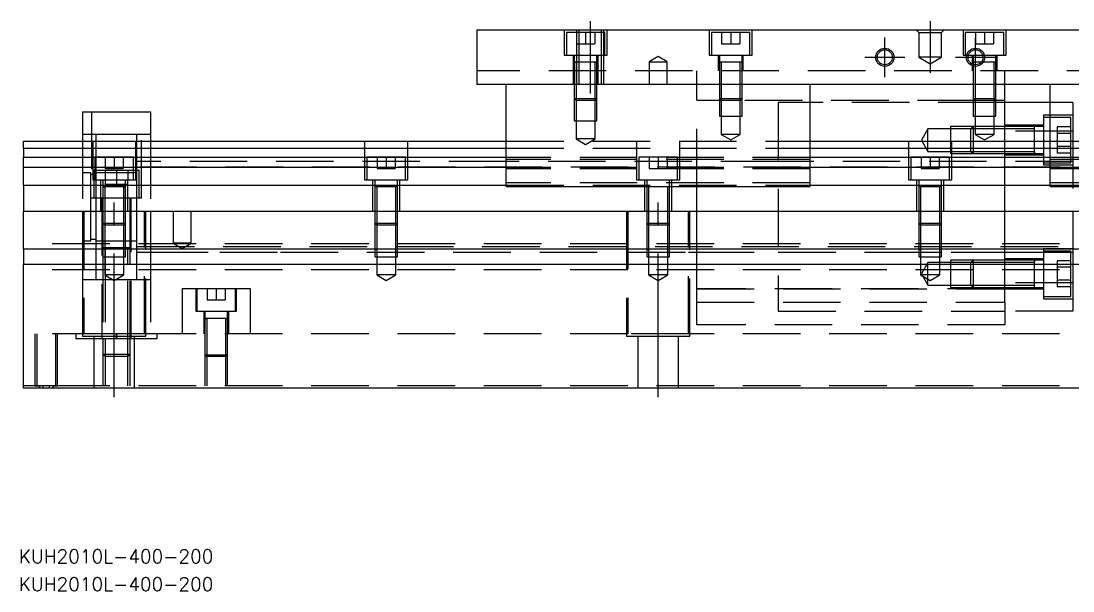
# Model space of a CAD drawing. Extents: x -20 to 626, y -282 to 102.
# Drawn here: x -0.6 to 231.5, y -281.7 to -156 of the extents above; entities that cross this region are included whole.
import ezdxf

# ---------------------------------------------------------------- set-up
doc = ezdxf.new("R2010")
doc.units = 0
doc.linetypes.add('CENTER', pattern=[50.8, 31.75, -6.35, 6.35, -6.35])
doc.linetypes.add('DASHED', pattern=[19.05, 12.7, -6.35])
doc.layers.get('0').update_dxf_attribs({"linetype": 'CONTINUOUS'})
doc.layers.add('CENTER', color=1, linetype='CENTER')
doc.styles.get("Standard").update_dxf_attribs({"font": 'txt.shx', "height": 3, "bigfont": 'bigfont.shx'})

# ---------------------------------------------------------------- blocks, each defined once
blk = doc.blocks.new('*U2')
at = {"color": 7, "linetype": 'CONTINUOUS'}
blk.add_text('KUH2010L-400-200', height=3, dxfattribs=at).set_placement((-1.07, -281.75))
blk = doc.blocks.new('*U3')
at = {"color": 7, "linetype": 'CONTINUOUS'}
blk.add_text('KUH2010L-400-200', height=3, dxfattribs=at).set_placement((-1.07, -275.63))

msp = doc.modelspace()

# ---------------------------------------------------------------- linework, layer by layer
at = {"color": 7, "linetype": 'CONTINUOUS'}
for p, q in [((300, -158.03), (100, -158.03)), ((100, -158.03), (100, -170.03)), ((209.9, -165.13), (209.9, -165.676966)), ((209.9, -165.676966), (209.9, -166.027498)), ((211.67033, -165.13), (211.229838, -165.13)), ((300, -170.03), (100, -170.03)), ((106.5, -192.53), (106.5, -170.03)), ((173.5, -192.53), (173.5, -170.03)), ((216.5, -182.53), (216.5, -170.03)), ((226.5, -192.53), (226.5, -170.03)), ((226.5, -174.03), (216.5, -174.03)), ((13, -176.03), (13, -182.53)), ((13, -176.03), (28, -176.03)), ((28, -176.03), (28, -182.53)), ((0, -184.069608), (0, -182.53)), ((0, -182.53), (106.5, -182.53)), ((173.5, -182.53), (226.5, -182.53)), ((0, -184.069608), (0, -186.15154)), ((0, -184.069608), (106.5, -184.069608)), ((173.5, -184.069608), (226.5, -184.069608)), ((106.5, -186.15154), (0, -186.15154)), ((0, -188.366666), (0, -186.15154)), ((226.5, -186.15154), (173.5, -186.15154)), ((0, -192.211934), (0, -188.366666)), ((106.5, -188.366666), (0, -188.366666)), ((226.5, -188.366666), (173.5, -188.366666)), ((0, -192.211934), (0, -198.03)), ((0, -192.211934), (106.5, -192.211934)), ((106.5, -192.53), (173.5, -192.53)), ((173.5, -192.211934), (226.5, -192.211934)), ((226.5, -192.53), (293.5, -192.53)), ((400, -198.03), (0, -198.03)), ((0, -206.33), (0, -198.03)), ((400, -206.33), (0, -206.33)), ((0, -206.33), (0, -209.73)), ((23, -209.73), (23, -206.33)), ((18, -208.03), (18, -209.73)), ((400, -209.73), (0, -209.73)), ((0, -237.03), (0, -209.73)), ((400, -237.03), (0, -237.03))]:
    msp.add_line(p, q, dxfattribs=at)
at = {"color": 3, "linetype": 'DASHED'}
for p, q in [((119.25, -158.03), (119.25, -163.53)), ((128.25, -158.53), (119.75, -158.53)), ((119.75, -158.53), (119.75, -163.53)), ((122, -158.53), (122, -161.03)), ((122.000006, -158.03), (122.000006, -170.03)), ((122.5, -158.03), (122.5, -170.03)), ((124, -158.53), (124, -161.03)), ((126, -158.53), (126, -161.03)), ((127.5, -170.03), (127.5, -158.03)), ((127.999994, -170.03), (127.999994, -158.03)), ((128.25, -163.53), (128.25, -158.53)), ((128.75, -163.53), (128.75, -158.03)), ((151.25, -158.03), (151.25, -163.53)), ((152.999994, -158.53), (151.75, -158.53)), ((151.75, -158.53), (151.75, -163.53)), ((160.25, -158.53), (152.999994, -158.53)), ((154, -158.53), (154, -161.03)), ((156, -158.53), (156, -161.03)), ((158, -158.53), (158, -161.03)), ((160.25, -163.53), (160.25, -158.53)), ((160.75, -163.53), (160.75, -158.03)), ((197.5, -158.53), (197, -158.03)), ((197.5, -158.53), (197.5, -164.03)), ((197.5, -158.53), (202.5, -158.53)), ((202.5, -158.53), (203, -158.03)), ((202.5, -164.03), (202.5, -158.53)), ((207.25, -158.03), (207.25, -163.53)), ((216.25, -158.53), (207.75, -158.53)), ((207.75, -158.53), (207.75, -163.53)), ((210, -158.53), (210, -161.03)), ((212, -158.53), (212, -161.03)), ((214, -158.53), (214, -161.03)), ((216.25, -163.53), (216.25, -158.53)), ((216.75, -163.53), (216.75, -158.03)), ((122, -161.03), (124, -161.03)), ((124, -161.03), (126, -161.03)), ((154, -161.03), (156, -161.03)), ((156, -161.03), (158, -161.03)), ((210, -161.03), (212, -161.03)), ((212, -161.03), (214, -161.03)), ((119.25, -163.53), (128.75, -163.53)), ((121.25, -163.53), (121.25, -170.03)), ((121.5, -163.53), (121.5, -165.13)), ((126.5, -165.13), (126.5, -163.53)), ((126.75, -170.03), (126.75, -163.53)), ((140, -163.8753), (138, -165.03)), ((142, -165.03), (140, -163.8753)), ((151.25, -163.53), (160.75, -163.53)), ((153.25, -163.53), (153.25, -167.03)), ((153.5, -163.53), (153.5, -165.13)), ((158.5, -165.13), (158.5, -163.53)), ((158.75, -167.03), (158.75, -163.53)), ((202.5, -164.03), (197.5, -164.03)), ((197.5, -164.03), (200, -165.473376)), ((200, -165.473376), (202.5, -164.03)), ((207.25, -163.53), (216.75, -163.53)), ((209.25, -163.53), (209.25, -167.03)), ((209.5, -163.53), (209.5, -165.13)), ((214.5, -165.13), (214.5, -163.53)), ((214.75, -167.03), (214.75, -163.53)), ((300, -167.03), (100, -167.03)), ((121.5, -165.125), (121.5, -165.13)), ((121.5, -165.13), (121.757448, -165.13)), ((121.757468, -165.13), (121.5, -165.13)), ((121.5, -165.13), (121.5, -165.135)), ((121.5, -165.13), (121.5, -170.02998)), ((126.242552, -165.13), (121.757468, -165.13)), ((121.9, -165.13), (121.9, -170.02998)), ((126.1, -170.02998), (126.1, -165.13)), ((126.5, -165.13), (126.242552, -165.13)), ((126.242602, -165.13), (126.5, -165.13)), ((126.5, -165.13), (126.5, -165.125)), ((126.5, -165.135), (126.5, -165.13)), ((126.5, -170.02998), (126.5, -165.13)), ((138, -165.03), (140, -165.03)), ((138, -165.03), (138, -170.03)), ((140, -165.03), (142, -165.03)), ((142, -170.03), (142, -165.03)), ((148.5, -170.03), (148.5, -167.03)), ((153.5, -165.125), (153.5, -165.13)), ((153.5, -165.13), (153.757448, -165.13)), ((153.757468, -165.13), (153.5, -165.13)), ((153.5, -165.13), (153.5, -165.135)), ((153.5, -165.13), (153.5, -167.02998)), ((153.5, -167.03), (153.5, -173.13)), ((153.500006, -167.03), (153.500006, -173.13)), ((158.5, -165.13), (153.757468, -165.13)), ((153.9, -165.13), (153.9, -167.02998)), ((153.9, -167.03), (153.9, -173.53)), ((158.1, -167.02998), (158.1, -165.13)), ((158.1, -173.53), (158.1, -167.03)), ((158.499994, -173.13), (158.499994, -167.03)), ((158.5, -165.13), (158.5, -165.125)), ((158.5, -165.135), (158.5, -165.13)), ((158.5, -167.02998), (158.5, -165.13)), ((158.5, -173.13), (158.5, -167.03)), ((209.5, -165.125), (209.5, -165.13)), ((209.757468, -165.13), (209.5, -165.13)), ((209.5, -165.13), (209.5, -165.135)), ((209.5, -165.13), (209.5, -165.602418)), ((209.5, -165.602418), (209.5, -165.966492)), ((209.5, -165.966492), (209.5, -167.02998)), ((209.5, -167.03), (209.5, -173.13)), ((209.500006, -167.03), (209.500006, -173.13)), ((211.229562, -165.13), (209.757468, -165.13)), ((209.9, -166.027498), (209.9, -167.02998)), ((209.9, -167.03), (209.9, -173.53)), ((211.669968, -165.13), (211.229562, -165.13)), ((214.242552, -165.13), (211.669968, -165.13)), ((214.1, -167.02998), (214.1, -165.13)), ((214.1, -170.03), (214.1, -167.03)), ((214.5, -165.13), (214.242552, -165.13)), ((214.499994, -170.03), (214.499994, -167.03)), ((214.5, -165.13), (214.5, -165.125)), ((214.5, -165.135), (214.5, -165.13)), ((214.5, -167.02998), (214.5, -165.13)), ((214.5, -170.03), (214.5, -167.03)), ((216.5, -170.03), (216.5, -167.03)), ((121.5, -170.03), (121.5, -173.13)), ((121.500006, -170.03), (121.500006, -173.130006)), ((121.9, -170.03), (121.9, -173.53)), ((126.1, -173.53), (126.1, -170.03)), ((126.499994, -173.130006), (126.499994, -170.03)), ((126.5, -173.13), (126.5, -170.03)), ((148.5, -192.53), (148.5, -170.03)), ((214.1, -173.53), (214.1, -170.03)), ((214.499994, -173.130006), (214.499994, -170.03)), ((214.5, -173.13), (214.5, -170.03)), ((121.5, -173.13), (126.5, -173.13)), ((121.5, -173.13), (121.9, -173.53)), ((121.500006, -173.13002), (121.500006, -178.03)), ((126.1, -173.53), (121.9, -173.53)), ((121.9, -173.53002), (121.9, -178.03)), ((126.1, -173.53), (126.5, -173.13)), ((126.1, -178.03), (126.1, -173.53002)), ((126.499994, -178.03), (126.499994, -173.13002)), ((153.9, -173.53), (148.5, -173.53)), ((153.5, -173.13), (158.5, -173.13)), ((153.5, -173.13), (153.9, -173.53)), ((153.500006, -173.13002), (153.500006, -177.03)), ((158.1, -173.53), (153.9, -173.53)), ((153.9, -173.53002), (153.9, -177.03)), ((158.1, -173.53), (158.5, -173.13)), ((209.9, -173.53), (158.1, -173.53)), ((158.1, -177.03), (158.1, -173.53002)), ((158.499994, -177.03), (158.499994, -173.13002)), ((166.5, -174.03), (166.5, -220.03)), ((214.499994, -174.03), (166.5, -174.03)), ((209.5, -173.13), (214.5, -173.13)), ((209.5, -173.13), (209.9, -173.53)), ((209.500006, -173.13002), (209.500006, -177.03)), ((214.1, -173.53), (209.9, -173.53)), ((209.9, -173.53002), (209.9, -177.03)), ((214.1, -173.53), (214.5, -173.13)), ((216.5, -173.53), (214.1, -173.53)), ((214.1, -177.03), (214.1, -173.53002)), ((214.499994, -177.03), (214.499994, -173.13002)), ((216.5, -174.03), (214.499994, -174.03)), ((231.5, -174.03), (226.5, -174.03)), ((231.5, -174.03), (231.5, -180.2968)), ((15, -176.03), (15, -195.03)), ((26, -195.03), (26, -176.03)), ((121.500006, -178.03), (126.499994, -178.03)), ((121.9, -178.03), (121.9, -182.03)), ((126.1, -182.03), (126.1, -178.03)), ((153.500006, -177.03), (158.499994, -177.03)), ((153.9, -177.03), (153.9, -181.03)), ((158.1, -181.03), (158.1, -177.03)), ((209.500006, -177.03), (214.499994, -177.03)), ((209.9, -177.03), (209.9, -181.03)), ((214.1, -181.03), (214.1, -177.03)), ((225, -176.78), (225, -187.78)), ((231.5, -176.78), (225, -176.78)), ((227.499994, -177.28), (225, -177.28)), ((231, -177.28), (227.499994, -177.28)), ((231, -187.28), (231, -177.28)), ((199.5, -179.78), (198.056624, -182.28)), ((199.5, -184.78), (199.5, -179.78)), ((204.5, -179.78), (199.5, -179.78)), ((204.5, -179.280006), (204.5, -185.279994)), ((209.49998, -179.280006), (204.5, -179.280006)), ((208.99998, -179.78), (204.5, -179.78)), ((209.5, -179.28), (209, -179.78)), ((209, -184.78), (209, -179.78)), ((216.5, -179.78), (209, -179.78)), ((209.5, -179.28), (209.5, -185.28)), ((216.5, -179.28), (209.5, -179.28)), ((216.5, -179.280006), (209.5, -179.280006)), ((225, -178.98), (216.5, -178.98)), ((231.5, -180.2968), (216.5, -180.2968)), ((223.005, -179.28), (216.50002, -179.28)), ((223, -179.78), (216.50002, -179.78)), ((225, -179.28), (222.995, -179.28)), ((223, -179.78), (223, -179.279994)), ((223, -182.28), (223, -179.279994)), ((223, -185.280006), (223, -179.279994)), ((223, -184.78), (223, -179.78)), ((228, -179.393248), (228, -180.836624)), ((231, -179.393248), (228, -179.393248)), ((231, -180.836624), (228, -180.836624)), ((228, -180.836624), (228, -183.723376)), ((231.5, -180.2968), (231.5, -198.03)), ((16, -181.03), (13, -181.03)), ((13, -182.53), (13, -198.03)), ((15.25, -182.53), (15.25, -191.03)), ((16, -182.53), (16, -181.03)), ((25, -181.03), (16, -181.03)), ((16, -186.03), (16, -182.53)), ((24.75, -191.03), (24.75, -182.53)), ((25, -182.53), (25, -181.03)), ((28, -181.03), (25, -181.03)), ((25, -189.03), (25, -182.53)), ((28, -182.53), (28, -198.03)), ((75.25, -182.53), (75.25, -191.03)), ((84.75, -191.03), (84.75, -182.53)), ((106.5, -182.53), (173.5, -182.53)), ((126.1, -182.03), (121.9, -182.03)), ((121.9, -182.03), (124, -183.242436)), ((124, -183.242436), (126.1, -182.03)), ((135.25, -182.53), (135.25, -191.03)), ((144.75, -191.03), (144.75, -182.53)), ((158.1, -181.03), (153.9, -181.03)), ((153.9, -181.03), (156, -182.242436)), ((156, -182.242436), (158.1, -181.03)), ((195.25, -182.53), (195.25, -191.03)), ((198.056624, -182.28), (199.5, -184.78)), ((204.75, -191.03), (204.75, -182.53)), ((214.1, -181.03), (209.9, -181.03)), ((209.9, -181.03), (212, -182.242436)), ((212, -182.242436), (214.1, -181.03)), ((216.5, -192.53), (216.5, -182.53)), ((223, -184.930204), (223, -182.031394)), ((226.5, -182.53), (293.5, -182.53)), ((106.5, -184.069608), (173.5, -184.069608)), ((199.5, -184.78), (204.5, -184.78)), ((204.5, -184.78), (208.99998, -184.78)), ((204.5, -185.279994), (209.49998, -185.279994)), ((209, -184.78), (209.5, -185.28)), ((209, -184.78), (216.5, -184.78)), ((209.5, -185.279994), (216.5, -185.279994)), ((209.5, -185.28), (216.5, -185.28)), ((216.5, -185.58), (225, -185.58)), ((216.50002, -184.78), (223, -184.78)), ((216.50002, -185.28), (223.005, -185.28)), ((222.995, -185.28), (225, -185.28)), ((223, -185.280006), (223, -184.78)), ((223, -185.28), (223, -184.930204)), ((223, -184.930204), (223, -185.28)), ((226.5, -184.069608), (293.5, -184.069608)), ((231, -183.723376), (228, -183.723376)), ((228, -183.723376), (228, -185.166752)), ((231, -185.166752), (228, -185.166752)), ((24.25, -186.03), (15.75, -186.03)), ((15.75, -186.03), (15.75, -191.03)), ((16, -189.03), (16, -186.03)), ((18, -186.03), (18, -188.53)), ((20, -186.03), (20, -188.53)), ((22, -186.03), (22, -188.53)), ((24.25, -191.03), (24.25, -186.03)), ((28, -187.03), (25, -187.03)), ((106.5, -187.03), (28, -187.03)), ((84.25, -186.03), (75.75, -186.03)), ((75.75, -186.03), (75.75, -191.03)), ((78, -186.03), (78, -188.53)), ((80, -186.03), (80, -188.53)), ((82, -186.03), (82, -188.53)), ((84.25, -191.03), (84.25, -186.03)), ((173.5, -186.15154), (106.5, -186.15154)), ((173.5, -186.55668), (106.5, -186.55668)), ((166.49998, -187.03), (106.5, -187.03)), ((144.25, -186.03), (135.75, -186.03)), ((135.75, -186.03), (135.75, -191.03)), ((138, -186.03), (138, -188.53)), ((140, -186.03), (140, -188.53)), ((142, -186.03), (142, -188.53)), ((144.25, -191.03), (144.25, -186.03)), ((231.5, -187.03), (166.5, -187.03)), ((204.25, -186.03), (195.75, -186.03)), ((195.75, -186.03), (195.75, -191.03)), ((198, -186.03), (198, -188.53)), ((200, -186.03), (200, -188.53)), ((202, -186.03), (202, -188.53)), ((204.25, -191.03), (204.25, -186.03)), ((225, -187.28), (231, -187.28)), ((225, -187.78), (231.5, -187.78)), ((293.5, -186.15154), (226.5, -186.15154)), ((293.5, -186.55668), (226.5, -186.55668)), ((14.85, -189.53), (13, -189.53)), ((14.85, -197.03), (14.85, -189.53)), ((15.5, -189.88), (14.85, -189.88)), ((15.75, -189.03), (15.5, -189.03)), ((15.5, -189.03), (15.5, -195.03)), ((15.75, -189.88), (15.5, -189.88)), ((24.25, -189.03), (15.75, -189.03)), ((16, -189.88), (15.75, -189.88)), ((16, -191.03), (16, -189.03)), ((24.25, -189.53), (16, -189.53)), ((18, -188.53), (20, -188.53)), ((18, -189.03), (18, -192.03)), ((20, -188.53), (22, -188.53)), ((20.5, -189.03), (20.5, -192.03)), ((23, -189.03), (23, -191.03)), ((25.5, -189.03), (24.25, -189.03)), ((25, -189.53), (24.25, -189.53)), ((343, -188.28), (25, -188.28)), ((25, -195.03), (25, -189.03)), ((25.5, -195.03), (25.5, -189.03)), ((78, -188.53), (80, -188.53)), ((80, -188.53), (82, -188.53)), ((173.5, -188.366666), (106.5, -188.366666)), ((173.5, -188.61), (106.5, -188.61)), ((138, -188.53), (140, -188.53)), ((140, -188.53), (142, -188.53)), ((198, -188.53), (200, -188.53)), ((200, -188.53), (202, -188.53)), ((293.5, -188.366666), (226.5, -188.366666)), ((293.5, -188.61), (226.5, -188.61)), ((15.25, -191.03), (24.75, -191.03)), ((16, -195.03), (16, -191.03)), ((17, -191.03), (17, -198.03)), ((17.5, -191.03), (17.5, -192.63)), ((18, -192.03), (20.5, -192.03)), ((20.5, -192.03), (23, -192.03)), ((22.5, -192.63), (22.5, -191.03)), ((23, -198.03), (23, -191.03)), ((75.25, -191.03), (84.75, -191.03)), ((77, -191.03), (77, -198.03)), ((77.5, -191.03), (77.5, -192.63)), ((82.5, -192.63), (82.5, -191.03)), ((83, -198.03), (83, -191.03)), ((173.5, -191.707372), (106.5, -191.707372)), ((106.5, -192.211934), (173.5, -192.211934)), ((135.25, -191.03), (144.75, -191.03)), ((137, -191.03), (137, -198.03)), ((137.5, -191.03), (137.5, -192.63)), ((142.5, -192.63), (142.5, -191.03)), ((143, -198.03), (143, -191.03)), ((148.5, -198.03), (148.5, -192.53)), ((195.25, -191.03), (204.75, -191.03)), ((197, -191.03), (197, -198.03)), ((197.5, -191.03), (197.5, -192.63)), ((202.5, -192.63), (202.5, -191.03)), ((203, -198.03), (203, -191.03)), ((216.5, -198.03), (216.5, -192.53)), ((293.5, -191.707372), (226.5, -191.707372)), ((226.5, -192.211934), (293.5, -192.211934)), ((17.5, -192.625), (17.5, -192.63)), ((17.5, -192.63), (17.757448, -192.63)), ((17.757468, -192.63), (17.5, -192.63)), ((17.5, -192.63), (17.5, -192.635)), ((17.5, -192.63), (17.5, -198.02998)), ((22.242552, -192.63), (17.757468, -192.63)), ((17.9, -192.63), (17.9, -198.02998)), ((22.1, -198.02998), (22.1, -192.63)), ((22.5, -192.63), (22.242552, -192.63)), ((22.242602, -192.63), (22.5, -192.63)), ((22.5, -192.63), (22.5, -192.625)), ((22.5, -192.635), (22.5, -192.63)), ((22.5, -198.02998), (22.5, -192.63)), ((77.5, -192.625), (77.5, -192.63)), ((77.757468, -192.63), (77.5, -192.63)), ((77.5, -192.63), (77.5, -198.02998)), ((77.5, -192.63), (77.5, -192.635)), ((82.242552, -192.63), (77.757468, -192.63)), ((77.9, -192.63), (77.9, -198.02998)), ((82.1, -198.02998), (82.1, -192.63)), ((82.5, -192.63), (82.242552, -192.63)), ((82.5, -192.63), (82.5, -192.625)), ((82.5, -198.02998), (82.5, -192.63)), ((82.5, -192.635), (82.5, -192.63)), ((137.5, -192.625), (137.5, -192.63)), ((137.757468, -192.63), (137.5, -192.63)), ((137.5, -192.63), (137.5, -198.02998)), ((137.5, -192.63), (137.5, -192.635)), ((142.242552, -192.63), (137.757468, -192.63)), ((137.9, -192.63), (137.9, -198.02998)), ((142.1, -198.02998), (142.1, -192.63)), ((142.5, -192.63), (142.242552, -192.63)), ((142.5, -192.63), (142.5, -192.625)), ((142.5, -198.02998), (142.5, -192.63)), ((142.5, -192.635), (142.5, -192.63)), ((197.5, -192.625), (197.5, -192.63)), ((197.757468, -192.63), (197.5, -192.63)), ((197.5, -192.63), (197.5, -198.02998)), ((197.5, -192.63), (197.5, -192.635)), ((202.242552, -192.63), (197.757468, -192.63)), ((197.9, -192.63), (197.9, -198.02998)), ((202.1, -198.02998), (202.1, -192.63)), ((202.5, -192.63), (202.242552, -192.63)), ((202.5, -192.63), (202.5, -192.625)), ((202.5, -198.02998), (202.5, -192.63)), ((202.5, -192.635), (202.5, -192.63)), ((14.85, -198.03), (14.85, -197.03)), ((15, -195.03), (26, -195.03)), ((16, -197.03), (16, -195.03)), ((16, -198.03), (16, -197.03)), ((17.25, -195.03), (17.25, -226.03)), ((23.5, -198.03), (23.5, -195.03)), ((23.75, -226.03), (23.75, -195.03)), ((25, -197.03), (25, -195.03)), ((25, -198.03), (25, -197.03)), ((13, -198.03), (13, -206.33)), ((13, -198.03), (13, -225.53)), ((13.291796, -198.03), (13.291796, -225.03)), ((14.85, -204.53), (14.85, -198.03)), ((16, -206.33), (16, -198.03)), ((17.5, -198.03), (17.5, -200.63)), ((17.500006, -198.03), (17.500006, -200.630006)), ((17.9, -198.03), (17.9, -201.03)), ((22.1, -201.03), (22.1, -198.03)), ((22.499994, -200.630006), (22.499994, -198.03)), ((22.5, -200.63), (22.5, -198.03)), ((23.5, -206.03), (23.5, -198.03)), ((25, -206.33), (25, -198.03)), ((26.708204, -225.03), (26.708204, -198.03)), ((27, -225.53), (27, -198.03)), ((28, -198.03), (28, -206.33)), ((33, -198.03), (33, -205.03)), ((37, -205.03), (37, -198.03)), ((77.5, -198.03), (77.5, -200.63)), ((77.500006, -198.03), (77.500006, -200.630006)), ((77.9, -198.03), (77.9, -201.03)), ((82.1, -201.03), (82.1, -198.03)), ((82.499994, -200.630006), (82.499994, -198.03)), ((82.5, -200.63), (82.5, -198.03)), ((133, -198.03), (133, -225.53)), ((133.291796, -198.03), (133.291796, -225.03)), ((137.5, -198.03), (137.5, -200.63)), ((137.500006, -198.03), (137.500006, -200.630006)), ((137.9, -198.03), (137.9, -201.03)), ((142.1, -201.03), (142.1, -198.03)), ((142.499994, -200.630006), (142.499994, -198.03)), ((142.5, -200.63), (142.5, -198.03)), ((146.708204, -225.03), (146.708204, -198.03)), ((147, -225.53), (147, -198.03)), ((148.5, -206.33), (148.5, -198.03)), ((197.5, -198.03), (197.5, -200.63)), ((197.500006, -198.03), (197.500006, -200.630006)), ((197.9, -198.03), (197.9, -201.03)), ((202.1, -201.03), (202.1, -198.03)), ((202.499994, -200.630006), (202.499994, -198.03)), ((202.5, -200.63), (202.5, -198.03)), ((216.5, -206.33), (216.5, -198.03)), ((231.5, -198.03), (231.5, -201.03)), ((17.5, -200.63), (22.5, -200.63)), ((17.5, -200.63), (17.9, -201.03)), ((17.500006, -200.63002), (17.500006, -206.33)), ((22.1, -201.03), (17.9, -201.03)), ((17.9, -201.03002), (17.9, -208.03)), ((22.1, -201.03), (22.5, -200.63)), ((22.1, -208.03), (22.1, -201.03002)), ((22.499994, -206.33), (22.499994, -200.63002)), ((77.5, -200.63), (82.5, -200.63)), ((77.5, -200.63), (77.9, -201.03)), ((77.500006, -200.63002), (77.500006, -206.33)), ((82.1, -201.03), (77.9, -201.03)), ((77.9, -201.03002), (77.9, -208.03)), ((82.1, -201.03), (82.5, -200.63)), ((82.1, -208.03), (82.1, -201.03002)), ((82.499994, -206.33), (82.499994, -200.63002)), ((137.5, -200.63), (142.5, -200.63)), ((137.5, -200.63), (137.9, -201.03)), ((137.500006, -200.63002), (137.500006, -206.33)), ((142.1, -201.03), (137.9, -201.03)), ((137.9, -201.03002), (137.9, -208.03)), ((142.1, -201.03), (142.5, -200.63)), ((142.1, -208.03), (142.1, -201.03002)), ((142.499994, -206.33), (142.499994, -200.63002)), ((197.5, -200.63), (202.5, -200.63)), ((197.5, -200.63), (197.9, -201.03)), ((197.500006, -200.63002), (197.500006, -206.33)), ((202.1, -201.03), (197.9, -201.03)), ((197.9, -201.03002), (197.9, -208.03)), ((202.1, -201.03), (202.5, -200.63)), ((202.1, -208.03), (202.1, -201.03002)), ((202.499994, -206.33), (202.499994, -200.63002)), ((231.5, -201.03), (231.5, -206.33)), ((14.85, -204.18), (16, -204.18)), ((400, -205.18), (0, -205.18)), ((13, -204.53), (14.85, -204.53)), ((13, -206.33), (13, -209.73)), ((16, -204.53), (17.5, -204.53)), ((16, -209.73), (16, -206.33)), ((23.500006, -206.03), (17.499994, -206.03)), ((22.499994, -206.03), (17.499994, -206.03)), ((17.5, -204.53), (22.499994, -204.53)), ((17.5, -206.03), (17.84965, -206.03)), ((17.849602, -206.03), (17.5, -206.03)), ((17.500006, -206.33), (17.500006, -208.03)), ((22.500266, -206.03), (17.849602, -206.03)), ((18, -206.03), (18, -206.33)), ((18, -206.33), (18, -208.03)), ((22.499994, -204.53), (23.5, -204.53)), ((23.500006, -206.03), (22.499994, -206.03)), ((22.499994, -208.03), (22.499994, -206.33)), ((23.15035, -206.03), (22.500266, -206.03)), ((23, -206.33), (23, -206.03)), ((23.150204, -206.03), (23.5, -206.03)), ((23.5, -206.03), (23.15035, -206.03)), ((23.5, -204.53), (25, -204.53)), ((23.5, -206.03), (23.5, -206.025)), ((23.5, -206.035), (23.5, -206.03)), ((23.5, -206.33), (23.5, -206.03)), ((23.5, -209.73), (23.5, -206.33)), ((25, -205.78), (343, -205.78)), ((25, -209.73), (25, -206.33)), ((28, -206.33), (28, -209.73)), ((37, -205.03), (33, -205.03)), ((33, -205.03), (35, -206.1847)), ((35, -206.1847), (37, -205.03)), ((77.500006, -206.33), (77.500006, -208.03)), ((82.499994, -208.03), (82.499994, -206.33)), ((137.500006, -206.33), (137.500006, -208.03)), ((142.499994, -208.03), (142.499994, -206.33)), ((148.5, -209.73), (148.5, -206.33)), ((197.500006, -206.33), (197.500006, -208.03)), ((202.499994, -208.03), (202.499994, -206.33)), ((216.5, -209.73), (216.5, -206.33)), ((225, -206.28), (225, -217.28)), ((231.5, -206.28), (225, -206.28)), ((231.5, -206.33), (231.5, -208.03)), ((17.5, -208.03002), (17.5, -209.73)), ((17.500006, -208.03), (22.499994, -208.03)), ((17.9, -208.03), (17.9, -212.03)), ((22.1, -212.03), (22.1, -208.03)), ((25, -207.03), (28, -207.03)), ((28, -207.03), (43.291796, -207.03)), ((43.291796, -207.03), (56.708204, -207.03)), ((56.708204, -207.03), (133.291796, -207.03)), ((77.500006, -207.03), (82.499994, -207.03)), ((77.500006, -208.03), (82.499994, -208.03)), ((77.9, -208.03), (77.9, -212.03)), ((82.1, -212.03), (82.1, -208.03)), ((133.291796, -207.03), (146.708204, -207.03)), ((137.500006, -207.03), (142.499994, -207.03)), ((137.500006, -208.03), (142.499994, -208.03)), ((137.9, -208.03), (137.9, -212.03)), ((142.1, -212.03), (142.1, -208.03)), ((146.708204, -207.03), (148.5, -207.03)), ((148.5, -207.03), (166.49998, -207.03)), ((166.5, -207.029994), (216.5, -207.029994)), ((166.5, -207.03), (216.5, -207.03)), ((197.500006, -207.03), (202.499994, -207.03)), ((197.500006, -208.03), (202.499994, -208.03)), ((197.9, -208.03), (197.9, -212.03)), ((202.1, -212.03), (202.1, -208.03)), ((204.5, -208.780006), (204.5, -214.779994)), ((209.49998, -208.780006), (204.5, -208.780006)), ((209.5, -208.78), (209, -209.28)), ((209.5, -208.78), (209.5, -214.78)), ((216.5, -208.78), (209.5, -208.78)), ((216.5, -208.780006), (209.5, -208.780006)), ((216.5, -207.029994), (225, -207.029994)), ((216.5, -207.03), (225, -207.03)), ((225, -208.48), (216.5, -208.48)), ((223.005, -208.78), (216.50002, -208.78)), ((225, -208.78), (222.995, -208.78)), ((223, -208.78), (223, -209.12965)), ((223, -209.129602), (223, -208.78)), ((223, -208.78), (223, -209.12965)), ((223, -209.129602), (223, -208.78)), ((227.500006, -206.78), (225, -206.78)), ((225, -207.029994), (227.500006, -207.029994)), ((225, -207.03), (227.500006, -207.03)), ((231, -206.78), (227.500006, -206.78)), ((227.500006, -207.029994), (231, -207.029994)), ((227.500006, -207.03), (231, -207.03)), ((231, -208.03), (231, -206.78)), ((231, -207.029994), (231.5, -207.029994)), ((231, -207.03), (231.5, -207.03)), ((231, -209.73), (231, -208.03)), ((231.5, -208.03), (231.5, -209.73)), ((400, -210.88), (0, -210.88)), ((13, -209.73), (13, -226.03)), ((16, -213.03), (16, -209.73)), ((17.5, -209.73), (17.5, -226.02998)), ((18, -209.73), (18, -226.02998)), ((23, -226.02998), (23, -209.73)), ((23.5, -226.02998), (23.5, -209.73)), ((25, -213.03), (25, -209.73)), ((28, -209.73), (28, -226.03)), ((148.5, -218.03), (148.5, -209.73)), ((199.5, -209.28), (198.056624, -211.78)), ((199.5, -214.28), (199.5, -209.28)), ((204.5, -209.28), (199.5, -209.28)), ((208.99998, -209.28), (204.5, -209.28)), ((209, -214.28), (209, -209.28)), ((216.5, -209.28), (209, -209.28)), ((216.5, -218.03), (216.5, -209.73)), ((223, -209.28), (216.50002, -209.28)), ((223, -209.72965), (223, -209.129602)), ((223, -209.73), (223, -209.28)), ((223, -211.61996), (223, -209.72965)), ((228, -208.893248), (228, -210.336624)), ((231, -208.893248), (228, -208.893248)), ((231, -210.336624), (228, -210.336624)), ((228, -210.336624), (228, -213.223376)), ((231, -216.78), (231, -209.73)), ((231.5, -209.73), (231.5, -213.7632)), ((13, -213.03), (16, -213.03)), ((16, -213.03), (17.5, -213.03)), ((17.5, -213.03), (18, -213.03)), ((22.1, -212.03), (17.9, -212.03)), ((17.9, -212.03), (20, -213.242436)), ((18, -213.03), (23, -213.03)), ((20, -213.242436), (22.1, -212.03)), ((23, -213.03), (23.5, -213.03)), ((23.5, -213.03), (25, -213.03)), ((25, -213.03), (28, -213.03)), ((82.1, -212.03), (77.9, -212.03)), ((77.9, -212.03), (80, -213.242436)), ((80, -213.242436), (82.1, -212.03)), ((142.1, -212.03), (137.9, -212.03)), ((137.9, -212.03), (140, -213.242436)), ((140, -213.242436), (142.1, -212.03)), ((202.1, -212.03), (197.9, -212.03)), ((197.9, -212.03), (200, -213.242436)), ((198.056624, -211.78), (199.5, -214.28)), ((200, -213.242436), (202.1, -212.03)), ((223, -214.430204), (223, -211.61996)), ((231, -213.223376), (228, -213.223376)), ((228, -213.223376), (228, -214.666752)), ((35, -215.03), (43.291796, -215.03)), ((35, -215.03), (35, -225.03)), ((38, -215.03), (38, -220.03)), ((38.25, -215.03), (38.25, -220.03)), ((40.5, -215.03), (40.5, -217.53)), ((42.5, -215.03), (42.5, -217.53)), ((43.291796, -215.03), (50, -215.03)), ((44.5, -215.03), (44.5, -217.53)), ((46.75, -220.03), (46.75, -215.03)), ((47, -220.03), (47, -215.03)), ((50, -215.03), (50, -225.03)), ((148.5, -215.120052), (216.5, -215.120052)), ((216.5, -215.120052), (148.5, -215.120052)), ((199.5, -214.28), (204.5, -214.28)), ((204.5, -214.28), (208.99998, -214.28)), ((204.5, -214.779994), (209.49998, -214.779994)), ((209, -214.28), (216.5, -214.28)), ((209, -214.28), (209.5, -214.78)), ((209.5, -214.779994), (216.5, -214.779994)), ((209.5, -214.78), (216.5, -214.78)), ((231.5, -213.7632), (216.5, -213.7632)), ((216.5, -215.08), (225, -215.08)), ((216.50002, -214.28), (223, -214.28)), ((216.50002, -214.78), (223, -214.78)), ((222.995, -214.78), (223, -214.78)), ((223, -214.780006), (223, -214.28)), ((223, -214.78), (223, -214.430204)), ((223, -214.78), (225, -214.78)), ((223, -214.78), (223.005, -214.78)), ((231, -214.666752), (228, -214.666752)), ((231.5, -213.7632), (231.5, -220.03)), ((40.5, -217.53), (42.5, -217.53)), ((42.5, -217.53), (44.5, -217.53)), ((148.5, -218.03), (216.5, -218.03)), ((148.5, -223.03), (148.5, -218.03)), ((216.5, -218.03), (216.5, -223.03)), ((225, -216.78), (231, -216.78)), ((225, -217.28), (231.5, -217.28)), ((38, -220.03), (47, -220.03)), ((39.75, -220.03), (39.75, -225.03)), ((40, -220.03), (40, -221.635)), ((45, -221.635), (45, -220.03)), ((45.25, -225.03), (45.25, -220.03)), ((166.5, -220.03), (216.5, -220.03)), ((231.5, -220.03), (216.5, -220.03)), ((40, -221.625), (40, -225.02998)), ((40, -221.63), (40.257448, -221.63)), ((40.257468, -221.63), (40, -221.63)), ((44.742552, -221.63), (40.257468, -221.63)), ((40.4, -221.63), (40.4, -225.02998)), ((44.6, -225.02998), (44.6, -221.63)), ((45, -221.63), (44.742552, -221.63)), ((44.742602, -221.63), (45, -221.63)), ((45, -225.02998), (45, -221.625)), ((400, -225.03), (0, -225.03)), ((2.500006, -225.03), (2.500006, -236.53)), ((2.9, -225.03), (2.9, -236.53)), ((7.1, -236.53), (7.1, -225.03)), ((7.499994, -236.53), (7.499994, -225.03)), ((11.5, -225.03), (11.5, -226.03)), ((26.708204, -225.03), (13.291796, -225.03)), ((20.5, -225.03), (20.5, -226.03)), ((20.5, -226.03), (20.5, -225.03)), ((29.5, -226.03), (29.5, -225.03)), ((40, -225.03), (40, -229.63)), ((40.000006, -225.03), (40.000006, -229.630006)), ((40.4, -225.03), (40.4, -230.03)), ((44.6, -230.03), (44.6, -225.03)), ((44.999994, -229.630006), (44.999994, -225.03)), ((45, -229.63), (45, -225.03)), ((146.708204, -225.03), (133.291796, -225.03)), ((216.5, -223.03), (148.5, -223.03)), ((11.5, -226.03), (20.5, -226.03)), ((13, -225.53), (20, -225.53)), ((15.5, -225.53), (15.5, -237.03)), ((17.5, -226.03), (17.5, -229.53)), ((17.500006, -226.03), (17.500006, -229.530006)), ((18, -226.03), (18, -230.03)), ((20, -225.53), (27, -225.53)), ((20.5, -226.03), (29.5, -226.03)), ((23, -230.03), (23, -226.03)), ((23.499994, -229.530006), (23.499994, -226.03)), ((23.5, -229.53), (23.5, -226.03)), ((24.5, -237.03), (24.5, -225.53)), ((133, -225.53), (140, -225.53)), ((135.5, -225.53), (135.5, -237.03)), ((140, -225.53), (147, -225.53)), ((144.5, -237.03), (144.5, -225.53)), ((17.5, -229.53), (23.5, -229.53)), ((17.5, -229.53), (18, -230.03)), ((17.500006, -229.53002), (17.500006, -236.53)), ((23, -230.03), (23.5, -229.53)), ((23.499994, -236.53), (23.499994, -229.53002)), ((40, -229.63), (45, -229.63)), ((40, -229.63), (40.4, -230.03)), ((40.000006, -229.63002), (40.000006, -236.53)), ((44.6, -230.03), (45, -229.63)), ((44.999994, -236.53), (44.999994, -229.63002)), ((23, -230.03), (18, -230.03)), ((18, -230.03002), (18, -236.53)), ((23, -236.53), (23, -230.03002)), ((44.6, -230.03), (40.4, -230.03)), ((40.4, -230.03002), (40.4, -236.53)), ((44.6, -236.53), (44.6, -230.03002)), ((3.500008, -236.53), (0, -236.53)), ((2.500006, -236.53), (3.500008, -236.53)), ((3.500008, -236.53), (3.500008, -237.03)), ((4.359688, -236.53), (3.500008, -236.53)), ((5.640312, -236.53), (4.359688, -236.53)), ((4.359688, -237.03), (4.359688, -236.53)), ((5.640312, -236.53), (5.640312, -237.03)), ((6.499992, -236.53), (5.640312, -236.53)), ((6.499992, -237.03), (6.499992, -236.53)), ((6.499992, -236.53), (7.499994, -236.53)), ((400, -236.53), (6.499992, -236.53))]:
    msp.add_line(p, q, dxfattribs=at)
at = {"color": 3, "linetype": 'CONTINUOUS'}
for centre in [(190, -164.03), (210, -164.03)]:
    msp.add_circle(centre, 2, dxfattribs=at)
at = {"color": 7, "linetype": 'CONTINUOUS'}
for centre in [(190, -164.03), (210, -164.03)]:
    msp.add_circle(centre, 1.65, dxfattribs=at)
at = {"layer": 'CENTER', "color": 1, "linetype": 'CENTER'}
for p, q in [((125, -156.03), (125, -172.03)), ((200, -156.03), (200, -167.473376)), ((190, -168.43), (190, -159.63)), ((210, -168.43), (210, -159.63)), ((185.6, -164.03), (194.4, -164.03)), ((205.6, -164.03), (214.4, -164.03)), ((20, -239.03), (20, -196.03)), ((140, -239.03), (140, -196.03))]:
    msp.add_line(p, q, dxfattribs=at)

# ---------------------------------------------------------------- block references
at = {"color": 7, "linetype": 'CONTINUOUS'}
for name in ['*U3', '*U2']:
    msp.add_blockref(name, (0, 0), dxfattribs=at)

doc.saveas('drawing.dxf')
